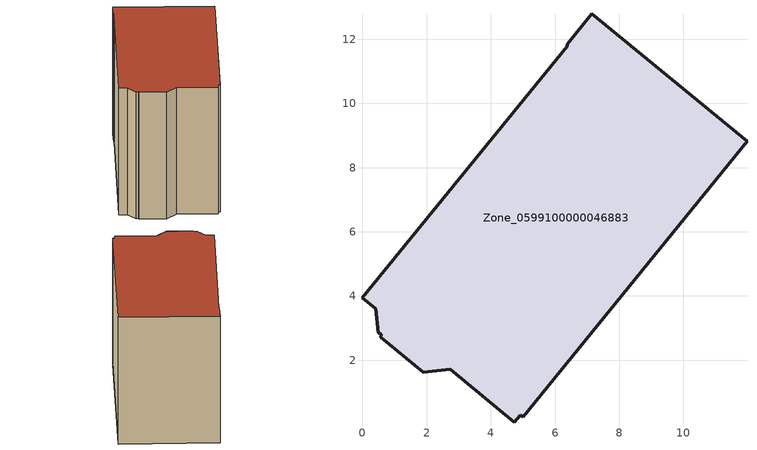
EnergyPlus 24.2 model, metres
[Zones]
Zone_0599100000046883
 floor ground (C_G): 6.38,11.85 7.14,12.79 11.98,8.82 5.01,0.23 4.91,0.29 4.73,0.07 2.73,1.72 1.89,1.63 0.57,2.71 0.58,2.8 0.49,2.85 0.41,3.61 0,3.95 6.38,11.78 z0
 wall outside (C_F): 0.41,3.61 0.49,2.85 0.58,2.8 0.57,2.71 1.89,1.63 2.73,1.72 4.73,0.07 4.91,0.29 5.01,0.23 11.98,8.82 7.14,12.79 6.38,11.85 6.38,11.78 0,3.95 0.41,3.61 z0:8.65
 roof outside (C_R): 5.01,0.23 11.98,8.82 7.14,12.79 6.38,11.85 6.38,11.78 0,3.95 0.41,3.61 0.49,2.85 0.58,2.8 0.57,2.71 1.89,1.63 2.73,1.72 4.73,0.07 4.91,0.29 z8.65
[BUILDING]
Pand.0599100000046883: North Axis=0; Terrain=City; Loads Convergence Tolerance Value=0.04; Temperature Convergence Tolerance Value=0.4; Solar Distribution=FullExterior; Maximum Number of Warmup Days=25; Minimum Number of Warmup Days=1
[Site:Location]
Rotterdam.The.Hague.AP_ZH_NLD Design_Conditions: Latitude=51.96; Longitude=4.45; Time Zone=1; Elevation=-4.5
[SITE:GROUNDTEMPERATURE:BUILDINGSURFACE]
18, 18, 18, 18, 18, 18, 18, 18, 18, 18, 18, 18
[MATERIAL] Thermal Absorptance=0.9; Solar Absorptance=0.7; Visible Absorptance=0.7
Name | Roughness | Thickness | Conductivity | Density | Specific Heat
G.TC.1946 | MediumSmooth | 0.15 | 1 | 540 | 1210
F.TC.1946 | Rough | 0.3 | 0.857143 | 1920 | 840
R.TC.1946 | MediumRough | 0.2 | 0.909091 | 1500 | 1000
[CONSTRUCTION]
C_G: G.TC.1946
C_F: F.TC.1946
C_R: R.TC.1946
[ZONE]
Zone_0599100000046883: Type=1; Multiplier=1; Ceiling Height=Autocalculate; Volume=Autocalculate; Floor Area=autocalculate; Part of Total Floor Area=Yes
[ZONEINFILTRATION:DESIGNFLOWRATE]
Infil_Zone_0599100000046883: Zone or ZoneList or Space or SpaceList=Zone_0599100000046883; Schedule=AlwaysOn; Design Flow Rate Calculation Method=Flow/Area; Flow Rate per Floor Area=0.003; Constant Term Coefficient=1; Temperature Term Coefficient=0; Velocity Term Coefficient=0; Velocity Squared Term Coefficient=0
[HVACTEMPLATE:ZONE:IDEALLOADSAIRSYSTEM]
Zone_0599100000046883: Maximum Heating Supply Air Temperature=50; Minimum Cooling Supply Air Temperature=13; Maximum Heating Supply Air Humidity Ratio=0.0156; Minimum Cooling Supply Air Humidity Ratio=0.0077; Heating Limit=NoLimit; Cooling Limit=NoLimit; Dehumidification Control Type=ConstantSensibleHeatRatio; Cooling Sensible Heat Ratio=0.7; Dehumidification Setpoint=60; Humidification Control Type=None; Humidification Setpoint=30; Outdoor Air Method=None; Outdoor Air Flow Rate per Person=0.00944; Outdoor Air Flow Rate per Zone Floor Area=0; Outdoor Air Flow Rate per Zone=0; Demand Controlled Ventilation Type=None; Outdoor Air Economizer Type=NoEconomizer; Heat Recovery Type=None; Sensible Heat Recovery Effectiveness=0.7; Latent Heat Recovery Effectiveness=0.65
[ZONECONTROL:THERMOSTAT]
ThermostatControl_Zone_0599100000046883: Zone or ZoneList=Zone_0599100000046883; Control Type Schedule=DualSetpointControlType; Control 1=Thermostat_Zone_0599100000046883; Temperature Difference Between Cutout And Setpoint=0
[THERMOSTATSETPOINT:DUALSETPOINT]
Thermostat_Zone_0599100000046883: Heating Setpoint Temperature Schedule=HeatingSetpoint_Zone_0599100000046883; Cooling Setpoint Temperature Schedule=CoolingSetpoint_Zone_0599100000046883
[SCHEDULE:COMPACT]
HeatingSetpoint_Zone_0599100000046883: Through: 12/31, For: AllDays, Until: 24:00, 21
CoolingSetpoint_Zone_0599100000046883: Through: 12/31, For: AllDays, Until: 24:00, 24
DualSetpointControlType: Through: 12/31, For: AllDays, Until: 24:00, 4
AlwaysOn: Through: 12/31, For: AllDays, Until: 24:00, 1
